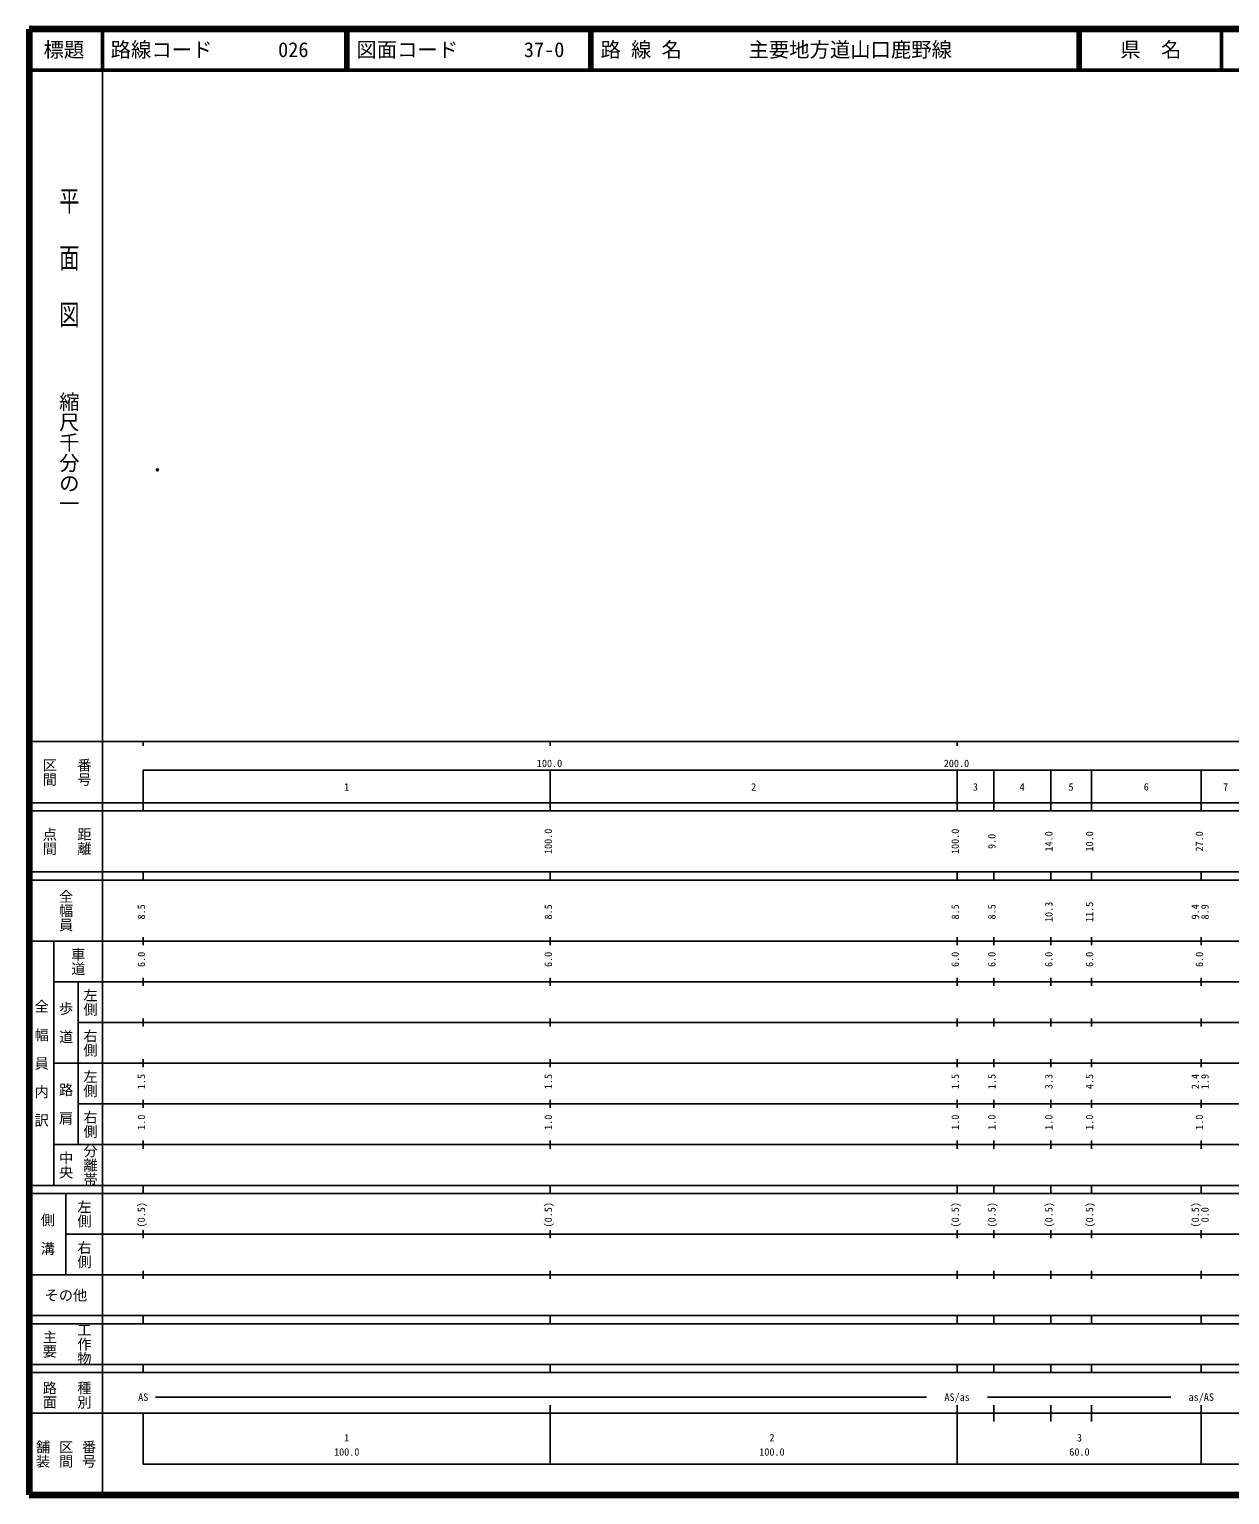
# Model space of a CAD drawing. Units: millimetres on the paper. Extents: x 40 to 680, y 20 to 380.
# Drawn here: x 40 to 335, y 20 to 380 of the extents above; entities that cross this region are included whole.
import ezdxf
from ezdxf.enums import TextEntityAlignment as Align

# ---------------------------------------------------------------- set-up
doc = ezdxf.new("R2010")
doc.units = ezdxf.units.MM
doc.header["$PDMODE"] = 32
doc.header["$PDSIZE"] = 0.5
doc.layers.add('M-OTRS', color=6, linetype='Continuous')
doc.layers.add('M-TTL-TXT', color=7, linetype='Continuous')
for name, color, linetype, lineweight in [('M-TTL', 2, 'Continuous', 140), ('M-TTL-BAND', 7, 'Continuous', 25), ('M-TTL-LINE', 7, 'Continuous', 50)]:
    doc.layers.add(name, color=color, linetype=linetype, lineweight=lineweight)
doc.styles.add('@ＭＳ ゴシック', font='')
doc.styles.add('ＭＳ ゴシック', font='')
doc.styles.get('@ＭＳ ゴシック').set_extended_font_data('@MS Gothic')
doc.styles.get('ＭＳ ゴシック').set_extended_font_data('MS Gothic')

msp = doc.modelspace()

# ---------------------------------------------------------------- linework, layer by layer
at = {"layer": 'M-OTRS'}
msp.add_point((71.474, 271.778), dxfattribs=at)
at = {"layer": 'M-TTL'}
for p, q in [((40, 380), (40, 20)), ((680, 380), (40, 380)), ((40, 20), (680, 20))]:
    msp.add_line(p, q, dxfattribs=at)
at = {"layer": 'M-TTL-BAND'}
for p, q in [((58, 370), (58, 20)), ((40, 205), (579, 205)), ((68, 205), (68, 204)), ((168, 205), (168, 204)), ((268, 205), (268, 204)), ((68, 198), (579, 198)), ((68, 198), (68, 188)), ((168, 188), (168, 198)), ((268, 188), (268, 198)), ((277, 188), (277, 198)), ((291, 188), (291, 198)), ((301, 188), (301, 198)), ((328, 188), (328, 198)), ((40, 190), (579, 190)), ((40, 188), (579, 188)), ((40, 173), (579, 173)), ((68, 171), (68, 173)), ((168, 171), (168, 173)), ((268, 171), (268, 173)), ((277, 171), (277, 173)), ((291, 171), (291, 173)), ((301, 171), (301, 173)), ((328, 171), (328, 173)), ((40, 171), (579, 171)), ((40, 156), (579, 156)), ((46, 96), (46, 156)), ((68, 155), (68, 157)), ((168, 155), (168, 157)), ((268, 155), (268, 157)), ((277, 155), (277, 157)), ((291, 155), (291, 157)), ((301, 155), (301, 157)), ((328, 155), (328, 157)), ((46, 146), (579, 146)), ((52, 146), (52, 106)), ((68, 145), (68, 147)), ((168, 145), (168, 147)), ((268, 145), (268, 147)), ((277, 145), (277, 147)), ((291, 145), (291, 147)), ((301, 145), (301, 147)), ((328, 145), (328, 147)), ((68, 135), (68, 137)), ((168, 135), (168, 137)), ((268, 135), (268, 137)), ((277, 135), (277, 137)), ((291, 135), (291, 137)), ((301, 135), (301, 137)), ((328, 135), (328, 137)), ((52, 136), (579, 136)), ((46, 126), (579, 126)), ((68, 125), (68, 127)), ((168, 125), (168, 127)), ((268, 125), (268, 127)), ((277, 125), (277, 127)), ((291, 125), (291, 127)), ((301, 125), (301, 127)), ((328, 125), (328, 127)), ((52, 116), (579, 116)), ((68, 115), (68, 117)), ((168, 115), (168, 117)), ((268, 115), (268, 117)), ((277, 115), (277, 117)), ((291, 115), (291, 117)), ((301, 115), (301, 117)), ((328, 115), (328, 117)), ((46, 106), (579, 106)), ((68, 105), (68, 107)), ((168, 105), (168, 107)), ((268, 105), (268, 107)), ((277, 105), (277, 107)), ((291, 105), (291, 107)), ((301, 105), (301, 107)), ((328, 105), (328, 107)), ((40, 96), (579, 96)), ((40, 94), (579, 94)), ((49, 94), (49, 74)), ((68, 94), (68, 96)), ((168, 94), (168, 96)), ((268, 94), (268, 96)), ((277, 94), (277, 96)), ((291, 94), (291, 96)), ((301, 94), (301, 96)), ((328, 94), (328, 96)), ((49, 84), (579, 84)), ((68, 83), (68, 85)), ((168, 83), (168, 85)), ((268, 83), (268, 85)), ((277, 83), (277, 85)), ((291, 83), (291, 85)), ((301, 83), (301, 85)), ((328, 83), (328, 85)), ((40, 74), (579, 74)), ((68, 73), (68, 75)), ((168, 73), (168, 75)), ((268, 73), (268, 75)), ((277, 73), (277, 75)), ((291, 73), (291, 75)), ((301, 73), (301, 75)), ((328, 73), (328, 75)), ((40, 64), (579, 64)), ((40, 62), (579, 62)), ((68, 62), (68, 64)), ((168, 62), (168, 64)), ((268, 62), (268, 64)), ((277, 62), (277, 64)), ((291, 62), (291, 64)), ((301, 62), (301, 64)), ((328, 62), (328, 64)), ((40, 52), (579, 52)), ((68, 50), (68, 52)), ((168, 50), (168, 52)), ((268, 50), (268, 52)), ((277, 50), (277, 52)), ((291, 50), (291, 52)), ((301, 50), (301, 52)), ((328, 50), (328, 52)), ((40, 50), (579, 50)), ((71, 44), (260.5, 44)), ((275.5, 44), (320.5, 44)), ((40, 40), (579, 40)), ((68, 40), (68, 27.5)), ((168, 27.5), (168, 42)), ((268, 27.5), (268, 42)), ((277, 38), (277, 42)), ((291, 38), (291, 42)), ((301, 38), (301, 42)), ((328, 27.5), (328, 42)), ((68, 27.5), (579, 27.5))]:
    msp.add_line(p, q, dxfattribs=at)
at = {"layer": 'M-TTL-LINE'}
for p, q in [((58, 380), (58, 370)), ((117.75, 380), (117.75, 370)), ((118.25, 380), (118.25, 370)), ((177.75, 380), (177.75, 370)), ((178.25, 380), (178.25, 370)), ((297.75, 380), (297.75, 370)), ((298.25, 380), (298.25, 370)), ((333, 380), (333, 370)), ((40, 370), (680, 370))]:
    msp.add_line(p, q, dxfattribs=at)

# ---------------------------------------------------------------- texts
at = {"layer": 'M-TTL-BAND', "style": '@ＭＳ ゴシック', "width": 1.4}
msp.add_text('平  面  図', height=3.666, rotation=270, dxfattribs=at).set_placement((49.777, 306.475), align=Align.MIDDLE_RIGHT)
at = {"layer": 'M-TTL-BAND', "style": '@ＭＳ ゴシック'}
msp.add_text('縮尺千分の一', height=3.666, rotation=270, dxfattribs=at).set_placement((49.777, 261.03), align=Align.MIDDLE_RIGHT)
for s, p in [('区間', (45, 197.5)), ('番号', (53.5, 197.5)), ('点間', (45, 180.5)), ('距離', (53.5, 180.5)), ('全幅員', (49, 163.5)), ('車道', (52, 151)), ('左側', (55, 141)), ('全\u3000幅\u3000員\u3000内\u3000訳', (43, 126)), ('歩\u3000道', (49, 136)), ('右側', (55, 131)), ('左側', (55, 121)), ('路\u3000肩', (49, 116)), ('右側', (55, 111)), ('分離帯', (55, 101)), ('中央', (49, 101)), ('左側', (53.5, 89)), ('側\u3000溝', (44.5, 84)), ('右側', (53.5, 79)), ('工作物', (53.5, 57)), ('主要', (45, 57)), ('路面', (45, 44.5)), ('種別', (53.5, 44.5)), ('舗装', (43.333, 30)), ('区間', (49, 30)), ('番号', (54.667, 30))]:
    msp.add_text(s, height=2.566, rotation=270, dxfattribs=at).set_placement(p, align=Align.MIDDLE_CENTER)
at = {"layer": 'M-TTL-BAND', "style": 'ＭＳ ゴシック'}
for s, p in [('100.0', (167.844, 198.195)), ('200.0', (267.844, 198.195)), ('1', (118, 192.405)), ('2', (218, 192.405)), ('3', (272.5, 192.405)), ('4', (284, 192.405)), ('5', (296, 192.405)), ('6', (314.5, 192.405)), ('7', (334, 192.405)), ('AS', (68, 42.5)), ('AS/as', (268, 42.5)), ('as/AS', (328, 42.5)), ('1', (118, 32.523)), ('2', (222.5, 32.523)), ('3', (298.074, 32.523)), ('100.0', (118, 29.033)), ('100.0', (222.5, 29.033)), ('60.0', (298.074, 29.033))]:
    msp.add_text(s, height=1.833, dxfattribs=at).set_placement(p, align=Align.BOTTOM_CENTER)
for s, p in [('100.0', (169, 180.5)), ('100.0', (269, 180.5)), ('9.0', (278, 180.5)), ('14.0', (292, 180.5)), ('10.0', (302, 180.5)), ('27.0', (329, 180.5)), ('8.5', (69, 163.174)), ('8.5', (169, 163.174)), ('8.5', (269, 163.174)), ('8.5', (278, 163.174)), ('10.3', (292, 163.174)), ('11.5', (302, 163.174)), ('9.4', (328, 163.174)), ('8.9', (330.37, 163.174)), ('6.0', (69, 151.5)), ('6.0', (169, 151.5)), ('6.0', (269, 151.5)), ('6.0', (278, 151.5)), ('6.0', (292, 151.5)), ('6.0', (302, 151.5)), ('6.0', (329, 151.5)), ('1.5', (69, 121.5)), ('1.5', (169, 121.5)), ('1.5', (269, 121.5)), ('1.5', (278, 121.5)), ('3.3', (292, 121.5)), ('4.5', (302, 121.5)), ('2.4', (328, 121.5)), ('1.9', (330.37, 121.5)), ('1.0', (69, 111.5)), ('1.0', (169, 111.5)), ('1.0', (269, 111.5)), ('1.0', (278, 111.5)), ('1.0', (292, 111.5)), ('1.0', (302, 111.5)), ('1.0', (329, 111.5)), ('(0.5)', (69, 88.764)), ('(0.5)', (169, 88.764)), ('(0.5)', (269, 88.764)), ('(0.5)', (278, 88.764)), ('(0.5)', (292, 88.764)), ('(0.5)', (302, 88.764)), ('(0.5)', (328, 88.764)), ('0.0', (330.37, 88.764))]:
    msp.add_text(s, height=1.833, rotation=90, dxfattribs=at).set_placement(p, align=Align.BOTTOM_CENTER)
msp.add_text('その他', height=2.566, dxfattribs=at).set_placement((49, 69), align=Align.MIDDLE_CENTER)
at = {"layer": 'M-TTL-TXT', "style": 'ＭＳ ゴシック'}
for s, p in [('標題', (48.5, 375)), ('県\u3000名', (315.625, 375))]:
    msp.add_text(s, height=3.666, dxfattribs=at).set_placement(p, align=Align.MIDDLE_CENTER)
for s, p in [('路線コード', (60, 375)), ('026', (101.142, 375)), ('図面コード', (120.38, 375)), ('37-0', (161.521, 375)), ('路 線 名', (180.38, 375)), ('主要地方道山口鹿野線', (216.734, 375))]:
    msp.add_text(s, height=3.666, dxfattribs=at).set_placement(p, align=Align.MIDDLE_LEFT)

doc.saveas('drawing.dxf')
